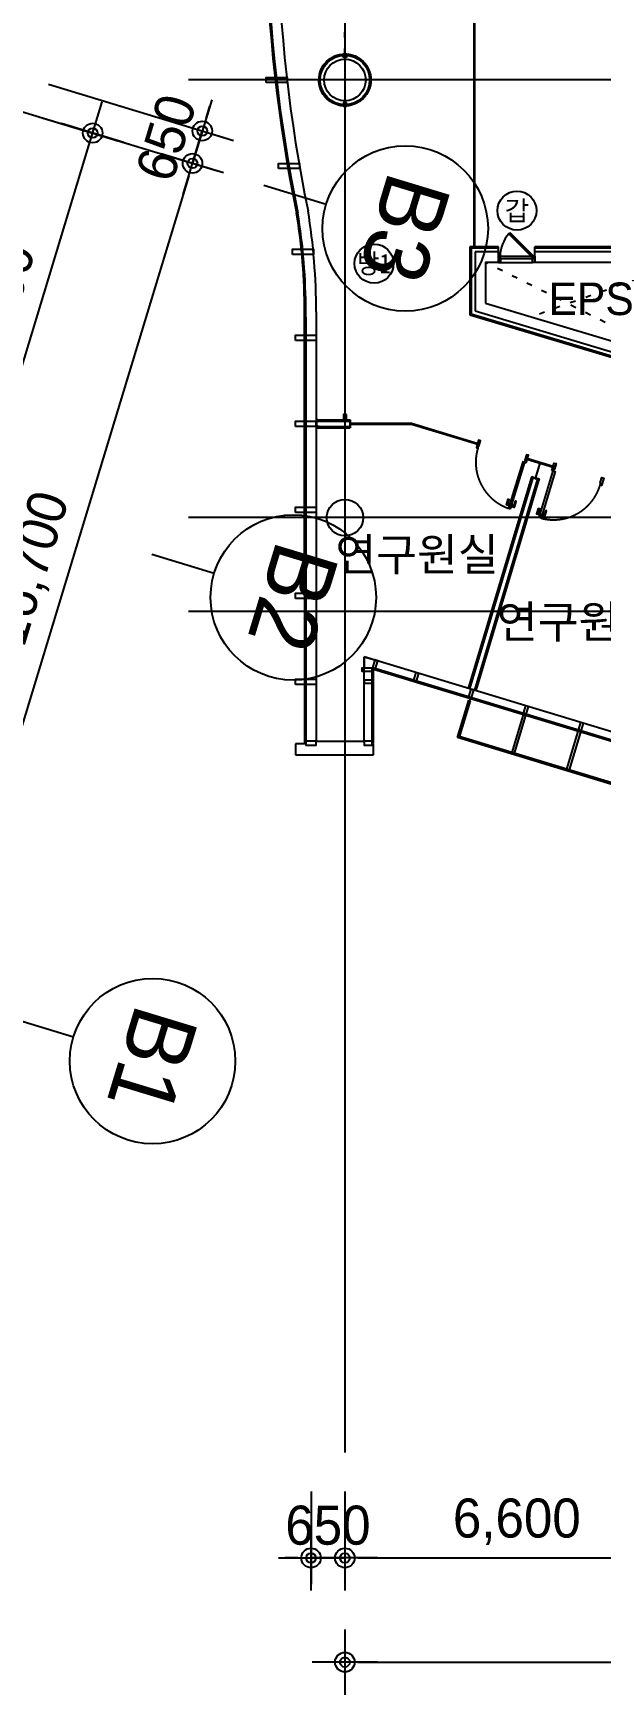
# Model space of a CAD drawing. Header units: metres. Extents: x 630750 to 860239, y 578133 to 726633.
# Drawn here: x 741923 to 752815, y 595317 to 627208 of the extents above; entities that cross this region are included whole.
import ezdxf
from ezdxf.enums import TextEntityAlignment as Align

# ---------------------------------------------------------------- set-up
doc = ezdxf.new("R2010")
doc.units = ezdxf.units.M
doc.header["$LTSCALE"] = 300
for name, pattern in [('DASHDOT', [25.4, 12.7, -6.35, 0, -6.35]), ('HID1', [0.375, 0.25, -0.125]), ('HIDDEN-1', [1.4, 0.35, -0.7, 0.35]), ('업무시설_xr-base$0$CONTINOUS', [0])]:
    doc.linetypes.add(name, pattern=pattern)
doc.layers.get('Defpoints').update_dxf_attribs({"color": 8})
for name, color, linetype in [('A-CEN-1', 1, 'Continuous'), ('A-CON', 2, 'Continuous'), ('A-DIM', 7, 'Continuous'), ('A-DOR', 4, 'Continuous'), ('A-GRID-DIMS', 14, 'Continuous'), ('A-HAT-1', 9, 'Continuous'), ('A-TXT', 3, 'Continuous'), ('A-TXT-S', 3, 'Continuous'), ('A-WAL-BLK', 3, 'Continuous'), ('A-WIN-GLASS', 4, 'Continuous'), ('AL', 4, 'Continuous'), ('DIM', 7, 'Continuous'), ('DOR', 4, 'Continuous'), ('fire shutter', 2, 'Continuous'), ('INT', 117, 'Continuous'), ('KUK-DOOR', 4, 'Continuous'), ('KUK-DOOR-FRAME', 4, 'Continuous'), ('KUK-WALL-DRYWALL', 4, 'Continuous'), ('KUK-WALL-FIN 1', 30, 'Continuous'), ('KUK-WINDOW', 4, 'Continuous'), ('STL1', 4, 'Continuous'), ('블럭', 7, 'Continuous'), ('외장그레이팅', 4, 'Continuous'), ('프레임', 5, 'Continuous')]:
    doc.layers.add(name, color=color, linetype=linetype)
doc.styles.add('TEXT', font='')
doc.styles.add('TEXT(돋음)', font='')
doc.styles.add('돋움', font='')
doc.styles.get('TEXT').set_extended_font_data('DotumChe')
doc.styles.get('TEXT(돋음)').set_extended_font_data('Dotum')
doc.styles.get('돋움').set_extended_font_data('Dotum')
doc.dimstyles.new('DIM250', dxfattribs={"dimscale": 250, "dimtxt": 3, "dimasz": 1, "dimexe": 2, "dimexo": 3, "dimgap": 1, "dimtad": 1, "dimdec": 0, "dimzin": 0, "dimdsep": 46, "dimlunit": 6, "dimtxsty": 'TEXT(돋음)', "dimblk": 'Z_DOT', "dimcen": 2.5, "dimdle": 2, "dimclrd": 256, "dimclre": 256, "dimclrt": 3, "dimadec": 0, "dimazin": 0, "dimtfac": 1, "dimtdec": 0, "dimtix": 1, "dimtmove": 2, "dimatfit": 3, "dimldrblk": 'Z_DOT', "dimfxl": 1, "dimtolj": 1, "dimtzin": 0, "dimarcsym": 0})

# ---------------------------------------------------------------- blocks, each defined once
blk = doc.blocks.new('dor-700')
at = {"layer": 'A-DOR'}
for p, q in [((197, 553), (218, 574)), ((197, 553), (649, 102)), ((218, 574), (670, 123)), ((670, 123), (649, 102))]:
    blk.add_line(p, q, dxfattribs=at)
for points in [[(0, 123), (0, 3), (45, 3), (45, 78), (30, 78), (30, 123)], [(700, 123), (700, 3), (655, 3), (655, 78), (670, 78), (670, 123)]]:
    blk.add_lwpolyline(points, close=True, dxfattribs=at)
blk.add_arc((715, 104), 686, 139.1042, 178.3732, dxfattribs=at)
at = {"layer": 'DOR', "color": 9}
for points in [[(30, 123), (627, 123)], [(45, 78), (655, 78)], [(45, 3), (655, 3)]]:
    blk.add_lwpolyline(points, dxfattribs=at)
blk = doc.blocks.new('Z_DOT')
at = {"layer": 'DIM', "color": 7}
for p, q in [((0, -2.5), (0, 2.5)), ((-2.5, 0), (2.5, 0))]:
    blk.add_line(p, q, dxfattribs=at)
for radius in [0.75, 0.375]:
    blk.add_circle((0, 0), radius, dxfattribs=at)
blk = doc.blocks.new('*D31')
at = {"layer": 'A-DIM', "lineweight": -2, "transparency": 16777216}
for p, q in [((742030, 625605), (743544, 625145)), ((740989, 618449), (742993, 625051)), ((739881, 618524), (741395, 618064))]:
    blk.add_line(p, q, dxfattribs=at)
at = {"layer": 'Defpoints', "color": 0, "transparency": 16777216}
for p in [(741312, 625823), (743065, 625291), (739164, 618741)]:
    blk.add_point(p, dxfattribs=at)
at = {"layer": 'A-DIM', "lineweight": -2, "transparency": 16777216, "xscale": 250, "yscale": 250, "zscale": 250}
for p, rotation in [((743065, 625291), 73.12000000000114), ((740917, 618209), 253.1200000000012)]:
    blk.add_blockref('Z_DOT', p, dxfattribs=dict(at, rotation=rotation))
at = {"layer": 'A-DIM', "color": 3, "transparency": 16777216, "insert": (741323, 621953), "char_height": 750, "attachment_point": 5, "rotation": 73.12, "style": 'TEXT(돋음)'}
blk.add_mtext('\\A1;7,400', dxfattribs=at)
blk = doc.blocks.new('*D33')
at = {"layer": 'A-DIM', "lineweight": -2, "transparency": 16777216}
for p, q in [((742030, 625605), (745458, 624565)), ((744907, 624471), (740203, 608969)), ((737181, 609624), (740609, 608584))]:
    blk.add_line(p, q, dxfattribs=at)
at = {"layer": 'Defpoints', "color": 0, "transparency": 16777216}
for p in [(741312, 625823), (736463, 609842), (740130, 608729)]:
    blk.add_point(p, dxfattribs=at)
at = {"layer": 'A-DIM', "lineweight": -2, "transparency": 16777216, "xscale": 250, "yscale": 250, "zscale": 250}
for p, rotation in [((744979, 624710), 73.12000000000172), ((740130, 608729), 253.1200000000018)]:
    blk.add_blockref('Z_DOT', p, dxfattribs=dict(at, rotation=rotation))
at = {"layer": 'A-DIM', "color": 3, "transparency": 16777216, "insert": (741887, 616922), "char_height": 750, "attachment_point": 5, "rotation": 73.12, "style": 'TEXT(돋음)'}
blk.add_mtext('\\A1;16,700', dxfattribs=at)
blk = doc.blocks.new('*D34')
at = {"layer": 'A-DIM', "lineweight": -2, "transparency": 16777216}
for p, q in [((742219, 626227), (745647, 625187)), ((745241, 625571), (745313, 625810)), ((742030, 625605), (745458, 624565)), ((745168, 625332), (744979, 624710)), ((744907, 624471), (744834, 624231))]:
    blk.add_line(p, q, dxfattribs=at)
at = {"layer": 'Defpoints', "color": 0, "transparency": 16777216}
for p in [(741501, 626445), (741312, 625823), (744979, 624710)]:
    blk.add_point(p, dxfattribs=at)
at = {"layer": 'A-DIM', "lineweight": -2, "transparency": 16777216, "xscale": 250, "yscale": 250, "zscale": 250}
for p, rotation in [((745168, 625332), 253.1199999999828), ((744979, 624710), 73.11999999998278)]:
    blk.add_blockref('Z_DOT', p, dxfattribs=dict(at, rotation=rotation))
at = {"layer": 'A-DIM', "color": 3, "transparency": 16777216, "insert": (744475, 625202), "char_height": 750, "attachment_point": 5, "rotation": 73.12, "style": 'TEXT(돋음)'}
blk.add_mtext('\\A1;650', dxfattribs=at)
blk = doc.blocks.new('*D38')
at = {"layer": 'A-DIM', "lineweight": -2, "transparency": 16777216}
for p, q in [((747254, 599220), (747254, 597442)), ((747904, 599220), (747904, 597442)), ((747004, 597942), (746754, 597942)), ((747904, 597942), (747254, 597942)), ((748154, 597942), (748404, 597942))]:
    blk.add_line(p, q, dxfattribs=at)
at = {"layer": 'Defpoints', "color": 0, "transparency": 16777216}
for p in [(747254, 599970), (747904, 599970), (747254, 597942)]:
    blk.add_point(p, dxfattribs=at)
at = {"layer": 'A-DIM', "lineweight": -2, "transparency": 16777216, "xscale": 250, "yscale": 250, "zscale": 250}
blk.add_blockref('Z_DOT', (747254, 597942), dxfattribs=at)
at = {"layer": 'A-DIM', "lineweight": -2, "transparency": 16777216, "xscale": 250, "yscale": 250, "zscale": 250, "rotation": 180}
blk.add_blockref('Z_DOT', (747904, 597942), dxfattribs=at)
at = {"layer": 'A-DIM', "color": 3, "transparency": 16777216, "insert": (747579, 598567), "char_height": 750, "attachment_point": 5, "style": 'TEXT(돋음)'}
blk.add_mtext('\\A1;650', dxfattribs=at)
blk = doc.blocks.new('*D39')
at = {"layer": 'A-DIM', "lineweight": -2, "transparency": 16777216}
for p, q in [((747904, 599220), (747904, 597442)), ((754504, 599220), (754504, 597442)), ((748154, 597942), (754254, 597942))]:
    blk.add_line(p, q, dxfattribs=at)
at = {"layer": 'Defpoints', "color": 0, "transparency": 16777216}
for p in [(747904, 599970), (754504, 599970), (754504, 597942)]:
    blk.add_point(p, dxfattribs=at)
at = {"layer": 'A-DIM', "lineweight": -2, "transparency": 16777216, "xscale": 250, "yscale": 250, "zscale": 250, "rotation": 180}
blk.add_blockref('Z_DOT', (747904, 597942), dxfattribs=at)
at = {"layer": 'A-DIM', "lineweight": -2, "transparency": 16777216, "xscale": 250, "yscale": 250, "zscale": 250}
blk.add_blockref('Z_DOT', (754504, 597942), dxfattribs=at)
at = {"layer": 'A-DIM', "color": 3, "transparency": 16777216, "insert": (751204, 598639), "char_height": 750, "attachment_point": 5, "style": 'TEXT(돋음)'}
blk.add_mtext('\\A1;6,600', dxfattribs=at)
blk = doc.blocks.new('*D40')
at = {"layer": 'A-DIM', "lineweight": -2, "transparency": 16777216}
for p, q in [((770504, 599220), (770504, 595442)), ((747904, 595889), (747904, 595442)), ((748154, 595942), (770254, 595942))]:
    blk.add_line(p, q, dxfattribs=at)
at = {"layer": 'Defpoints', "color": 0, "transparency": 16777216}
for p in [(770504, 599970), (747904, 596639), (770504, 595942)]:
    blk.add_point(p, dxfattribs=at)
at = {"layer": 'A-DIM', "lineweight": -2, "transparency": 16777216, "xscale": 250, "yscale": 250, "zscale": 250, "rotation": 180}
blk.add_blockref('Z_DOT', (747904, 595942), dxfattribs=at)
at = {"layer": 'A-DIM', "lineweight": -2, "transparency": 16777216, "xscale": 250, "yscale": 250, "zscale": 250}
blk.add_blockref('Z_DOT', (770504, 595942), dxfattribs=at)
at = {"layer": 'A-DIM', "color": 3, "transparency": 16777216, "insert": (759204, 596639), "char_height": 750, "attachment_point": 5, "style": 'TEXT(돋음)'}
blk.add_mtext('\\A1;22,600', dxfattribs=at)
blk = doc.blocks.new('*U28')
blk.add_line((0, 5), (0, 0))
blk.add_circle((0, 11.35), 6.35)
at = {"color": 3, "style": '돋움'}
blk.add_attdef('NO', text='', height=5, dxfattribs=at).set_placement((0, 11.35), align=Align.MIDDLE_CENTER)

msp = doc.modelspace()

# ---------------------------------------------------------------- linework, layer by layer
at = {"elevation": 0}
for points in [[(746394.1, 626260.2), (746394.1, 626360.2), (746794.1, 626360.2), (746794.1, 626260.2)], [(746633, 624610.2), (746633, 624710.2), (747033, 624710.2), (747033, 624610.2)], [(746899.2, 622960.2), (746899.2, 623060.2), (747299.2, 623060.2), (747299.2, 622960.2)], [(746954.4, 621310.2), (746954.4, 621410.2), (747354.4, 621410.2), (747354.4, 621310.2)], [(746954.4, 619660.2), (746954.4, 619760.2), (747354.4, 619760.2), (747354.4, 619660.2)], [(746954.4, 618010.2), (746954.4, 618110.2), (747354.4, 618110.2), (747354.4, 618010.2)], [(746954.4, 616360.2), (746954.4, 616460.2), (747354.4, 616460.2), (747354.4, 616360.2)], [(746955.6, 614710.4), (746955.6, 614810.4), (747355.6, 614810.4), (747355.6, 614710.4)]]:
    msp.add_lwpolyline(points, close=True, dxfattribs=at)
at = {"layer": 'A-CEN-1', "linetype": 'Continuous'}
for p, q in [((747904.4, 706258.8, 0), (747904.4, 608420.8, 0)), ((747904.4, 706258.8, 0), (747904.4, 599969.6, 0)), ((694392.6, 640060, 0), (743918.3, 625031.8, 0)), ((796986.4, 626310.2, 0), (744904.4, 626310.2, 0)), ((796986.4, 617910.2, 0), (744904.4, 617910.2, 0))]:
    msp.add_line(p, q, dxfattribs=at)
at = {"layer": 'A-CEN-1', "linetype": 'Continuous', "ltscale": 0.1}
msp.add_line((796986.3, 616110.2, 0), (744904.4, 616110.2, 0), dxfattribs=at)
at = {"layer": 'A-CON'}
for centre, radius in [((747904.4, 626310.2, 0), 400), ((747904.4, 617910.2, 0), 350)]:
    msp.add_circle(centre, radius, dxfattribs=at)
at = {"layer": 'A-HAT-1', "color": 8, "linetype": 'HIDDEN-1'}
for p, q in [((754304.4, 620949, 0), (750604.4, 622810.4, 0)), ((754404.6, 622810.4, 0), (751573.2, 621795.7, 0))]:
    msp.add_line(p, q, dxfattribs=at)
at = {"layer": 'A-WAL-BLK'}
for p, q in [((750404.4, 623010.4, 0), (750404.4, 621876.5, 0)), ((750849.9, 623010.2, 0), (750404.4, 623010.2, 0)), ((750849.9, 622810.2), (750849.9, 623110.2, 0)), ((751552.4, 622810.2, 0), (751552.4, 623110.2)), ((754304.4, 623010.2, 0), (751552.4, 623010.2, 0)), ((750604.4, 622810.4, 0), (750604.4, 622025.4, 0)), ((750849.9, 622810.2, 0), (750604.4, 622810.2, 0)), ((754304.4, 622810.2, 0), (751552.4, 622810.2, 0)), ((750404.4, 621876.6, 0), (754304.4, 620710.2, 0)), ((750604.4, 622025.5, 0), (754304.4, 620919, 0))]:
    msp.add_line(p, q, dxfattribs=at)
at = {"layer": 'A-WIN-GLASS'}
for p, q in [((747130.4, 616460.2, 0), (747130.4, 621860.2, 0)), ((747130.4, 621760.2, 0), (747130.4, 613580.2, 0)), ((747154.4, 616460.2, 0), (747154.4, 621860.2, 0)), ((747154.4, 621760.2, 0), (747154.4, 613580.2, 0)), ((748430.4, 613580.2, 0), (748430.4, 614993.3, 0)), ((748454.4, 614993, 0), (748430.4, 614993, 0)), ((748454.4, 614993, 0), (748430.4, 614993, 0)), ((748461.4, 615020.4, 0), (748454.4, 614997.4, 0)), ((748461.4, 615020.4, 0), (748454.4, 614997.4, 0)), ((771078.4, 608132.5, 0), (748454.4, 614997.6, 0)), ((748454.4, 613580.2, 0), (748454.4, 614993.3, 0)), ((771054.4, 608164.9, 0), (748461.4, 615020.6, 0)), ((747155, 613580.2, 0), (747131, 613580.2, 0)), ((748430.4, 613580.2, 0), (748454.4, 613580.2, 0))]:
    msp.add_line(p, q, dxfattribs=at)
at = {"layer": 'A-WIN-GLASS', "color": 9}
for p, q in [((747354.4, 621863, 0), (747354.4, 613617.7, 0)), ((748274.4, 613617.7, 0), (748274.4, 615240.4, 0)), ((770898.4, 608375.3, 0), (748274.4, 615240.3, 0))]:
    msp.add_line(p, q, dxfattribs=at)
at = {"layer": 'A-WIN-GLASS', "elevation": 0}
for points in [[(748536, 615161), (748478.5, 615178.4), (748433.2, 615029.1), (748490.7, 615011.7)], [(748536, 615161), (748478.5, 615178.4), (748433.2, 615029.1), (748490.7, 615011.7)], [(748430.4, 615023), (748230.4, 615023), (748230.4, 614963), (748430.4, 614963)], [(748430.4, 615023), (748230.4, 615023), (748230.4, 614963), (748430.4, 614963)], [(749324.6, 614921.6), (749267.2, 614939.1), (749221.9, 614789.8), (749279.3, 614772.4)], [(748430.4, 614790.4), (748274.4, 614790.4), (748274.4, 614730.4), (748430.4, 614730.4)], [(748430.4, 614790.4), (748274.4, 614790.4), (748274.4, 614730.4), (748430.4, 614730.4)], [(750377.2, 614602.2), (750319.8, 614619.7), (750274.5, 614470.4), (750331.9, 614453)], [(751429.8, 614282.8), (751372.4, 614300.3), (751327.1, 614151), (751384.5, 614133.6)], [(752482.4, 613963.4), (752425, 613980.9), (752379.7, 613831.6), (752437.2, 613814.2)], [(747355, 613617.7), (747155, 613617.7), (747155, 613542.7), (747355, 613542.7)], [(748430.4, 613617.7), (748274.4, 613617.7), (748274.4, 613542.7), (748430.4, 613542.7)]]:
    msp.add_lwpolyline(points, close=True, dxfattribs=at)
at = {"layer": 'A-WIN-GLASS'}
for centre, radius, start, end in [((775404.4, 629610.2, 0), 29024, 170.60672, 191.6307), ((775404.4, 629610.2, 0), 29000, 170.60672, 191.63167), ((735354.4, 621860.2, 0), 11776, 0, 9.27845), ((735354.4, 621860.2, 0), 11800, 0, 9.28084)]:
    msp.add_arc(centre, radius, start, end, dxfattribs=at)
at = {"layer": 'A-WIN-GLASS', "color": 9}
for centre, radius, start, end in [((775404.4, 629610.2, 0), 28800, 170.60672, 191.63979), ((735354.4, 621860.2, 0), 12000, 0, 9.30055)]:
    msp.add_arc(centre, radius, start, end, dxfattribs=at)
at = {"layer": 'AL'}
msp.add_line((747355, 613617.7, 0), (748274.4, 613617.7, 0), dxfattribs=at)
at = {"layer": 'fire shutter', "color": 2, "linetype": 'HIDDEN-1', "elevation": 0}
for points in [[(747904.4, 626810.2), (747904.4, 632410.2)], [(747904.4, 625810.2), (747904.4, 619892.1)]]:
    msp.add_lwpolyline(points, dxfattribs=at)
at = {"layer": 'fire shutter', "elevation": 0}
for points in [[(747934.4, 626740.2), (747874.4, 626740.2), (747874.4, 626810.2), (747934.4, 626810.2)], [(747934.4, 625880.2), (747874.4, 625880.2), (747874.4, 625810.2), (747934.4, 625810.2)], [(747934.4, 619892.1), (747874.4, 619892.1), (747874.4, 619762.1), (747934.4, 619762.1)]]:
    msp.add_lwpolyline(points, close=True, dxfattribs=at)
at = {"layer": 'INT', "linetype": 'HID1', "ltscale": 3}
msp.add_circle((747904.4, 626310.2, 0), 500, dxfattribs=at)
at = {"layer": 'KUK-DOOR'}
for points in [[(751084.3, 618077.3), (751355.8, 618972.1), (751317.5, 618983.7), (751046, 618089)], [(751631.8, 617911.2), (751903.3, 618805.9), (751941.6, 618794.3), (751670.1, 617899.6)]]:
    msp.add_lwpolyline(points, close=True, dxfattribs=at)
at = {"layer": 'KUK-DOOR', "color": 251, "elevation": -9848.1}
for points in [[(751056.9, 618124.8), (751047.4, 618127.7), (751051, 618139.7), (751005.1, 618153.6, -0.4660446), (751003.2, 618157.9), (751035.7, 618265, -0.4142136), (751038.2, 618266.4), (751051.7, 618262.3, -0.4142136), (751053, 618259.8), (751028, 618170.7, 0.4270096), (751030.3, 618166.9), (751056.8, 618158.8), (751060.4, 618170.8), (751070, 618167.9), (751056.9, 618124.8), (751047.4, 618127.7), (751056.8, 618158.8)], [(751095.2, 618113.2), (751104.8, 618110.3), (751108.4, 618122.3), (751154.3, 618108.4, 0.4660446), (751158.3, 618110.9), (751190.7, 618218, 0.4142136), (751189.4, 618220.5), (751176, 618224.6, 0.4142136), (751173.5, 618223.2), (751144.8, 618135.3, -0.4270096), (751140.8, 618133.4), (751114.2, 618141.4), (751117.8, 618153.4), (751108.3, 618156.3), (751095.2, 618113.2), (751104.8, 618110.3), (751114.2, 618141.4)], [(751642.7, 617947.1), (751633.2, 617950), (751636.8, 617962), (751590.9, 617975.9, -0.4660446), (751589, 617980.2), (751621.5, 618087.3, -0.4142136), (751624, 618088.6), (751637.4, 618084.6, -0.4142136), (751638.8, 618082.1), (751613.8, 617993, 0.4270096), (751616.1, 617989.2), (751642.6, 617981.1), (751646.2, 617993.1), (751655.8, 617990.2), (751642.7, 617947.1), (751633.2, 617950), (751642.6, 617981.1)], [(751681, 617935.5), (751690.6, 617932.6), (751694.2, 617944.6), (751740.1, 617930.6, 0.4660446), (751744, 617933.2), (751776.5, 618040.3, 0.4142136), (751775.2, 618042.8), (751761.8, 618046.8, 0.4142136), (751759.3, 618045.5), (751730.5, 617957.6, -0.4270096), (751726.5, 617955.6), (751700, 617963.7), (751703.6, 617975.7), (751694.1, 617978.6), (751681, 617935.5), (751690.6, 617932.6), (751700, 617963.7)]]:
    msp.add_lwpolyline(points, format="xyb", dxfattribs=at)
at = {"layer": 'KUK-DOOR', "color": 1, "linetype": 'DASHDOT'}
for centre, start, end in [((751351.2, 618973.1), 163.10161, 250.96043), ((751907.7, 618804.2), 255.2833, 343.14212)]:
    msp.add_arc(centre, 935.3, start, end, dxfattribs=at)
at = {"layer": 'KUK-DOOR-FRAME'}
for points in [[(750456.2, 619245), (750468.4, 619285.2), (750478, 619282.3), (750509.4, 619385.6), (750471.1, 619397.2), (750427.5, 619253.7), (750456.2, 619245)], [(751384.5, 618963.4), (751428, 619106.9), (751389.7, 619118.5), (751358.4, 619015.2), (751368, 619012.3), (751355.8, 618972.1), (751384.5, 618963.4)], [(751874.6, 618814.7), (751918.2, 618958.2), (751956.5, 618946.6), (751925.1, 618843.2), (751915.5, 618846.1), (751903.3, 618805.9), (751874.6, 618814.7)], [(752802.8, 618533), (752815, 618573.2), (752805.5, 618576.1), (752836.8, 618679.4), (752875.1, 618667.8), (752831.5, 618524.3), (752802.8, 618533)]]:
    msp.add_lwpolyline(points, dxfattribs=at)
at = {"layer": 'KUK-WALL-DRYWALL'}
for p, q in [((750329.4, 623085.2), (750329.4, 621820.6)), ((750849.9, 623085.2), (750329.4, 623085.2)), ((754229.4, 623085.2), (751552.4, 623085.2)), ((750329.4, 621820.7, 0), (754293.4, 620635.2)), ((747361, 619760.2), (748004.4, 619760.2)), ((747361, 619660.2), (748004.4, 619660.2)), ((748004.4, 619660.2), (748004.4, 619760.2)), ((750301.3, 614625.5), (751514.4, 618681.8)), ((750397, 614596.4), (751610.2, 618653.2))]:
    msp.add_line(p, q, dxfattribs=at)
msp.add_circle((747904.4, 626310.2), 475, dxfattribs=at)
at = {"layer": 'KUK-WALL-FIN 1'}
for p, q in [((750304.4, 623110.2), (750304.4, 621802)), ((750314.4, 623110.2), (750304.4, 623110.2)), ((750849.9, 623110.2), (750464.4, 623110.2)), ((754204.4, 623110.2), (751552.4, 623110.2)), ((750304.4, 621802, 0), (754289.8, 620610.2)), ((747384.4, 619785.2), (748004.4, 619785.2)), ((748004.4, 619785.2), (748004.4, 619635.2)), ((747384.4, 619635.2), (748004.4, 619635.2)), ((750277.3, 614632.6), (751483.7, 618666.5)), ((750420.9, 614589.3), (751627.4, 618623.6))]:
    msp.add_line(p, q, dxfattribs=at)
at = {"layer": 'KUK-WALL-FIN 1', "color": 8}
for p, q in [((747999.4, 619714.2, -888.5), (749182.3, 619714.1, 1341.6)), ((747999.4, 619706.2, 1192.4), (749181.1, 619706.1, 2343.8)), ((749181.1, 619706.1, 2119.8), (750457.7, 619318.8, 3419.7)), ((749182.3, 619714.1, 903.8), (750460.1, 619326.4, 3421.4)), ((750452.1, 619317.3), (750456.1, 619330.7)), ((751395.5, 619034.3, 1192.4), (751900, 618881.2, 3419.7)), ((751397.9, 619041.9, -888.5), (751902.4, 618888.9, 3421.4)), ((751399.4, 619029.9), (751403.5, 619043.3)), ((751899.2, 618878.3), (751903.2, 618891.7))]:
    msp.add_line(p, q, dxfattribs=at)
at = {"layer": 'KUK-WALL-FIN 1', "color": 4}
msp.add_line((749182.4, 619715.1), (749180.9, 619705.1), dxfattribs=at)
at = {"layer": 'KUK-WALL-FIN 1', "color": 3}
for points in [[(750337.8, 623085.2), (750337.8, 623100.2), (750314.4, 623100.2), (750314.4, 623110.2), (750379.4, 623110.2)], [(750377.8, 623108.6), (750316, 623108.6), (750316, 623101.8), (750339.4, 623101.8), (750339.4, 623085.2), (750337.8, 623085.2)], [(750377.8, 623108.6), (750377.8, 623098.6), (750401, 623098.6), (750401, 623108.6)], [(750379.4, 623110.2), (750379.4, 623100.2), (750399.4, 623100.2), (750399.4, 623110.2)], [(750399.4, 623110.2), (750464.4, 623110.2), (750464.4, 623100.2), (750441, 623100.2), (750441, 623085.2), (750439.4, 623085.2), (750439.4, 623101.8), (750462.8, 623101.8), (750462.8, 623108.6), (750401, 623108.6)]]:
    msp.add_lwpolyline(points, dxfattribs=at)
at = {"layer": 'KUK-WALL-FIN 1', "color": 6, "linetype": '업무시설_xr-base$0$CONTINOUS'}
msp.add_lwpolyline([(747354.4, 619680.2), (747354.4, 619740.2), (747359.4, 619740.2), (747359.4, 619680.2)], close=True, dxfattribs=at)
at = {"layer": 'KUK-WALL-FIN 1', "color": 3, "linetype": '업무시설_xr-base$0$CONTINOUS'}
for points in [[(747359.4, 619785.2), (747359.4, 619715.2), (747359.4, 619715.2), (747359.4, 619705.2), (747359.4, 619705.2), (747359.4, 619635.2), (747384.4, 619635.2), (747384.4, 619658.6), (747409.4, 619658.6), (747409.4, 619660.2), (747382.8, 619660.2), (747382.8, 619636.8), (747361, 619636.8), (747361, 619703.6), (747361, 619703.6), (747361, 619716.8), (747361, 619716.8), (747361, 619783.6), (747382.8, 619783.6), (747382.8, 619760.2), (747409.4, 619760.2), (747409.4, 619761.8), (747384.4, 619761.8), (747384.4, 619785.2), (747359.4, 619785.2)], [(751634.6, 618647.5), (751567.5, 618667.6), (751564.7, 618658), (751555.1, 618660.9), (751558, 618670.4), (751490.9, 618690.5), (751483.7, 618666.5), (751506.1, 618659.8), (751499, 618635.9), (751500.5, 618635.4), (751508.1, 618660.9), (751485.7, 618667.6), (751492, 618688.5), (751556, 618669.4), (751553.1, 618659.8), (751565.7, 618656), (751568.6, 618665.6), (751632.6, 618646.4), (751626.4, 618625.6), (751603.9, 618632.3), (751596.3, 618606.8), (751597.9, 618606.3), (751605, 618630.3), (751627.4, 618623.6), (751634.6, 618647.5)]]:
    msp.add_lwpolyline(points, dxfattribs=at)
at = {"layer": 'KUK-WALL-FIN 1', "color": 4}
for points in [[(749182.4, 619715.1), (748000.4, 619715.2), (747999.4, 619714.2), (747999.4, 619706.2), (748000.4, 619705.2)], [(748000.4, 619705.2), (749180.9, 619705.1)], [(749180.9, 619705.1), (750456.5, 619318.1), (750457.7, 619318.8), (750460.1, 619326.4), (750459.4, 619327.7), (749182.4, 619715.1)], [(751396.2, 619033), (751898.8, 618880.5), (751900, 618881.2), (751902.4, 618888.9), (751901.7, 618890.1), (751399.1, 619042.6), (751397.9, 619041.9), (751395.5, 619034.3), (751396.2, 619033)]]:
    msp.add_lwpolyline(points, dxfattribs=at)
for points in [[(750456.6, 619349.4), (750475.7, 619343.6), (750461.2, 619295.7), (750442.1, 619301.5), (750447.3, 619318.7), (750456.8, 619315.8), (750460.9, 619329.2), (750451.3, 619332.1)], [(751413.5, 619059.1), (751394.4, 619064.9), (751379.9, 619017.1), (751399, 619011.3), (751404.2, 619028.5), (751394.7, 619031.4), (751398.7, 619044.8), (751408.3, 619041.9)], [(751903.7, 618910.4), (751922.8, 618904.6), (751908.3, 618856.8), (751889.2, 618862.6), (751894.4, 618879.8), (751903.9, 618876.9), (751908, 618890.3), (751898.4, 618893.2)]]:
    msp.add_lwpolyline(points, close=True, dxfattribs=at)
at = {"layer": 'KUK-WALL-FIN 1', "color": 8}
for points in [[(750457.6, 619347.4), (750473.7, 619342.5), (750460.1, 619297.7), (750444, 619302.6), (750448.3, 619316.7), (750457.9, 619313.8), (750462.9, 619330.3), (750453.3, 619333.2)], [(751411.5, 619058), (751395.5, 619062.9), (751381.9, 619018.1), (751397.9, 619013.3), (751402.2, 619027.4), (751392.7, 619030.3), (751397.7, 619046.8), (751407.2, 619043.9)], [(751904.7, 618908.4), (751920.8, 618903.5), (751907.2, 618858.7), (751891.2, 618863.6), (751895.4, 618877.8), (751905, 618874.9), (751910, 618891.3), (751900.4, 618894.2)]]:
    msp.add_lwpolyline(points, close=True, dxfattribs=at)
at = {"layer": 'KUK-WALL-FIN 1'}
msp.add_circle((747904.4, 626310.2), 500, dxfattribs=at)
at = {"layer": 'KUK-WALL-FIN 1', "color": 8}
for centre, start, end in [((750449.3, 619332.8), 242.62254, 340.9442), ((750445.2, 619319.3), 345.30292, 83.62458), ((751406.2, 619027.8), 62.60883, 160.93049), ((751410.3, 619041.4), 165.28921, 263.61088), ((751892.3, 618880.3), 345.31324, 83.63491), ((751896.4, 618893.9), 242.63286, 340.95452)]:
    msp.add_arc(centre, 2.12, start, end, dxfattribs=at)
at = {"layer": 'KUK-WINDOW', "linetype": '업무시설_xr-base$0$CONTINOUS', "elevation": 0}
msp.add_lwpolyline([(750384.4, 629360.2), (750394.4, 629360.2), (750394.4, 623100.2), (750384.4, 623100.2)], close=True, dxfattribs=at)
at = {"layer": 'KUK-WINDOW', "linetype": '업무시설_xr-base$0$CONTINOUS'}
msp.add_lwpolyline([(751643.9, 618957.9), (751555.1, 618660.9), (751564.7, 618658), (751653.5, 618955)], dxfattribs=at)
at = {"layer": 'STL1'}
for p, q in [((748274.4, 615240.4, 0), (748478.6, 615178.5, 0)), ((748274.4, 615240.4, 0), (748274.4, 615023, 0)), ((747155, 613570.2, 0), (746954.4, 613570.2, 0)), ((746954.4, 613570.2, 0), (746954.4, 613360.2, 0)), ((746954.4, 613360.2, 0), (748454.4, 613360.2, 0)), ((748430.4, 613570.2, 0), (748454.4, 613570.2, 0)), ((748454.4, 613360.2, 0), (748454.4, 613570.2, 0))]:
    msp.add_line(p, q, dxfattribs=at)
at = {"layer": '블럭', "color": 1}
for centre in [(751206.8, 623802.4, 0), (748465.2, 622786.1, 0)]:
    msp.add_circle(centre, 375, dxfattribs=at)
at = {"layer": '외장그레이팅'}
for p, q in [((750066.7, 613687, 0), (750284.5, 614404.6, 0)), ((750095.4, 613678.2, 0), (750313.2, 614395.9, 0)), ((750313.2, 614395.9, 0), (750284.5, 614404.6, 0)), ((771864.4, 607072.6, 0), (750066.7, 613687, 0)), ((771873.1, 607101.3, 0), (750075.5, 613715.7, 0))]:
    msp.add_line(p, q, dxfattribs=at)
at = {"layer": '프레임'}
for p, q in [((751324.9, 614126.5, 0), (751105.4, 613403.1, 0)), ((751372.8, 614112, 0), (751153.3, 613388.6, 0)), ((752377.5, 613807.1, 0), (752158, 613083.7, 0)), ((752425.4, 613792.6, 0), (752205.9, 613069.2, 0))]:
    msp.add_line(p, q, dxfattribs=at)

# ---------------------------------------------------------------- block references
at = {"layer": 'A-DOR', "rotation": 6.403302346886926e-06}
msp.add_blockref('dor-700', (750852.4, 622806.9, 0), dxfattribs=at)
at = {"layer": 'A-GRID-DIMS'}
for p, xscale, yscale, zscale, rotation, values in [((746348.2, 624284.2, 0), 250.0000000000884, 250.0000000000884, 250.0000000000884, 253.1091880892739, {'NO': 'B3'}), ((744199.5, 617203, 0), 250.0000000000884, 250.0000000000884, 250.0000000000884, 253.1091880892739, {'NO': 'B2'}), ((741499.1, 608303.7, 0), 250.0000000000499, 250.0000000000499, 250.0000000000499, 253.109180621508, {'NO': 'B1'})]:
    msp.add_blockref('*U28', p, dxfattribs=dict(at, xscale=xscale, yscale=yscale, zscale=zscale, rotation=rotation)).add_auto_attribs(values)

# ---------------------------------------------------------------- texts
at = {"layer": 'A-TXT', "color": 3, "style": '돋움'}
for p in [(747720.5, 616891.1, 0), (750820.2, 615600.1, 0)]:
    msp.add_text('연구원실', height=625, rotation=0.00001, dxfattribs=at).set_placement(p)
at = {"layer": 'A-TXT-S', "color": 3, "style": '돋움'}
msp.add_text('EPS', height=625, dxfattribs=at).set_placement((751812.2, 621797.8))
at = {"layer": '블럭', "style": 'TEXT'}
msp.add_text('갑', height=375, dxfattribs=at).set_placement((751206.8, 623802.4, 0), align=Align.MIDDLE_CENTER)
at = {"layer": '블럭', "style": 'TEXT', "width": 0.9}
msp.add_text('방1', height=375, dxfattribs=at).set_placement((748465.2, 622786.1, 0), align=Align.MIDDLE_CENTER)

# ---------------------------------------------------------------- dimensions: what is measured, and where the dimension line sits
at = {"layer": 'A-DIM'}
for p1, p2, distance, picture, middle in [((741501.2, 626444.5, 0), (741312.5, 625822.5, 0), 3831.9, '*D34', (744475.1, 625202.5, 0)), ((741312.5, 625822.5, 0), (736463.3, 609842.1, 0), 3831.9, '*D33', (741887.1, 616922.2, 0)), ((739163.8, 618741.4, 0), (741312.5, 625822.5, 0), -1831.9, '*D31', (741323.4, 621952.6, 0)), ((747904.4, 599969.6, 0), (747254.4, 599969.6, 0), 2027.9, '*D38', (747579.4, 598567.2, 0))]:
    dim = msp.add_aligned_dim(p1=p1, p2=p2, distance=distance, dimstyle='DIM250', override={"dimfxl": 2}, dxfattribs=at)
    dim.commit()
    dim.dimension.update_dxf_attribs({"geometry": picture, "text_midpoint": middle})
for base, p1, p2, picture, middle in [((754504.4, 597941.7, 0), (747904.4, 599969.6, 0), (754504.4, 599969.6, 0), '*D39', (751204.4, 598639.5, 0)), ((770504.4, 595941.7, 0), (747904.4, 596638.7, 0), (770504.4, 599969.6, 0), '*D40', (759204.4, 596639.5, 0))]:
    dim = msp.add_linear_dim(base=base, p1=p1, p2=p2, dimstyle='DIM250', dxfattribs=at)
    dim.commit()
    dim.dimension.update_dxf_attribs({"geometry": picture, "text_midpoint": middle})

doc.saveas('drawing.dxf')
